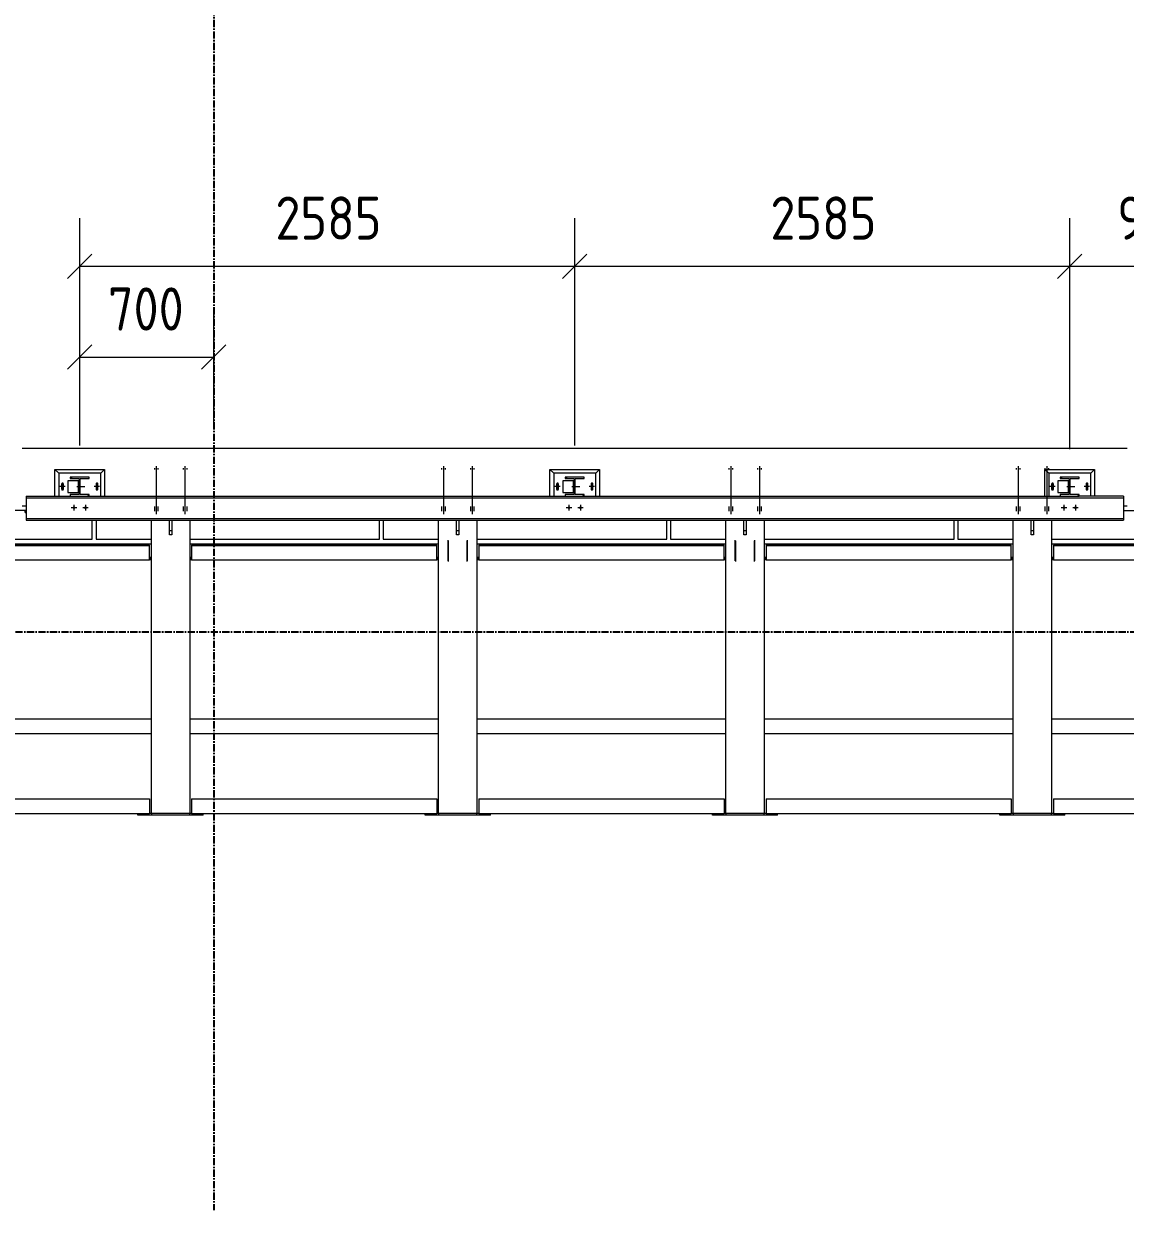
# Model space of a CAD drawing. Header units: millimetres. Extents: x -153298 to 620751, y -313239 to 250031.
# Drawn here: x 18172 to 23924, y -89020 to -82828 of the extents above; entities that cross this region are included whole.
import ezdxf

# ---------------------------------------------------------------- set-up
doc = ezdxf.new("R2010")
doc.units = ezdxf.units.MM
for name, pattern in [('CENTER', [2, 1.25, -0.25, 0.25, -0.25]), ('XKITLINE00', [0]), ('XKITLINE02', [4, 2, -2])]:
    doc.linetypes.add(name, pattern=pattern)
for name, color, linetype in [('000 - EXISTING_CONCRETE_MAIN_COLOR_1', 7, 'Continuous'), ('000 - EXISTING_PRECAST_MAIN_COLOR_1', 7, 'Continuous'), ('000 - EXISTING_STEEL-STRUCTURE_MAIN_COLOR_1', 7, 'Continuous'), ('000 - EXISTING_STEEL-STRUCTURE_MAIN_COLOR_2', 7, 'Continuous'), ('000 - EXISTING_STEEL-STRUCTURE_MAIN_COLOR_251', 7, 'Continuous')]:
    doc.layers.add(name, color=color, linetype=linetype)
for name, color, linetype, lineweight in [('Bolt', 7, 'Continuous', 0), ('Part', 7, 'Continuous', 0), ('Z-DIMENSIONS', 7, 'Continuous', 0)]:
    doc.layers.add(name, color=color, linetype=linetype, lineweight=lineweight)
doc.styles.add('ISOCPEUR', font='isocpeur.ttf')

# ---------------------------------------------------------------- blocks, each defined once
blk = doc.blocks.new('*A112111')
at = {"layer": '000 - EXISTING_STEEL-STRUCTURE_MAIN_COLOR_1', "color": 7, "linetype": 'XKITLINE00', "lineweight": 0}
for p, q in [((162.343981, 138.520027), (162.279981, 138.584027)), ((162.279981, 138.584027), (162.279981, 138.584027)), ((162.703981, 138.160027), (162.655981, 138.208027)), ((163.079981, 137.784027), (163.015981, 137.848027))]:
    blk.add_line(p, q, dxfattribs=at)
blk = doc.blocks.new('*A113112')
at = {"layer": '000 - EXISTING_STEEL-STRUCTURE_MAIN_COLOR_1', "color": 7, "linetype": 'XKITLINE00', "lineweight": 0}
for p, q in [((183.019981, 138.520027), (182.955981, 138.584027)), ((182.955981, 138.584027), (182.955981, 138.584027)), ((183.379981, 138.160027), (183.331981, 138.208027)), ((183.755981, 137.784027), (183.691981, 137.848027))]:
    blk.add_line(p, q, dxfattribs=at)
blk = doc.blocks.new('*A115114')
at = {"layer": '000 - EXISTING_STEEL-STRUCTURE_MAIN_COLOR_1', "color": 7, "linetype": 'XKITLINE00', "lineweight": 0}
for p, q in [((203.695981, 138.520027), (203.631981, 138.584027)), ((203.631981, 138.584027), (203.631981, 138.584027)), ((204.055981, 138.160027), (204.007981, 138.208027)), ((204.431981, 137.784027), (204.367981, 137.848027))]:
    blk.add_line(p, q, dxfattribs=at)
blk = doc.blocks.new('*A302296')
at = {"layer": '000 - EXISTING_STEEL-STRUCTURE_MAIN_COLOR_251', "color": 7, "linetype": 'XKITLINE00', "lineweight": 0}
for p, q in [((157.552005, 125.14304), (157.552005, 124.54304)), ((157.552005, 125.14304), (165.592005, 125.14304)), ((165.592005, 125.14304), (165.592005, 124.54304)), ((157.552005, 124.54304), (165.592005, 124.54304))]:
    blk.add_line(p, q, dxfattribs=at)
blk = doc.blocks.new('*A304298')
at = {"layer": '000 - EXISTING_STEEL-STRUCTURE_MAIN_COLOR_251', "color": 7, "linetype": 'XKITLINE00', "lineweight": 0}
for p, q in [((157.472005, 128.48232), (165.672005, 128.48232)), ((157.472005, 127.88232), (165.672005, 127.88232))]:
    blk.add_line(p, q, dxfattribs=at)
blk = doc.blocks.new('*A305299')
at = {"layer": '000 - EXISTING_STEEL-STRUCTURE_MAIN_COLOR_251', "color": 7, "linetype": 'XKITLINE00', "lineweight": 0}
for p, q in [((157.472005, 135.794399), (165.672005, 135.794399)), ((157.472005, 135.790212), (165.672005, 135.790212)), ((165.592005, 135.735782), (157.552005, 135.735782)), ((157.552005, 135.735782), (157.552005, 135.731595)), ((157.552005, 135.731595), (165.592005, 135.731595)), ((157.552005, 135.731595), (157.552005, 135.132418)), ((165.592005, 135.731595), (165.592005, 135.735782)), ((165.592005, 135.132418), (165.592005, 135.731595)), ((157.472005, 135.242963), (157.552005, 135.242963)), ((165.592005, 135.242963), (165.672005, 135.242963)), ((157.472005, 135.194814), (157.552005, 135.194814)), ((157.472005, 135.142885), (157.552005, 135.142885)), ((157.552005, 135.132418), (165.592005, 135.132418)), ((165.592005, 135.194814), (165.672005, 135.194814)), ((165.592005, 135.142885), (165.672005, 135.142885))]:
    blk.add_line(p, q, dxfattribs=at)
blk = doc.blocks.new('*A311305')
at = {"layer": '000 - EXISTING_PRECAST_MAIN_COLOR_1', "color": 7, "linetype": 'XKITLINE00', "lineweight": 0}
for p, q in [((153.680005, 137.186511), (153.680005, 135.986511)), ((153.680005, 137.186511), (155.591973, 137.186511)), ((157.480005, 136.226511), (157.480005, 137.151988)), ((160.439981, 137.186511), (157.751973, 137.186511)), ((160.400005, 137.106511), (160.400005, 137.186511)), ((160.400005, 137.106511), (160.439981, 137.108509)), ((160.439981, 137.106511), (160.400005, 137.106511)), ((163.200005, 135.986511), (163.200005, 136.784027)), ((157.472005, 136.226511), (157.480005, 136.226511)), ((153.680005, 135.986511), (155.872005, 135.986511)), ((157.472005, 135.986511), (163.200005, 135.986511))]:
    blk.add_line(p, q, dxfattribs=at)
blk = doc.blocks.new('*A408397')
at = {"layer": '000 - EXISTING_CONCRETE_MAIN_COLOR_1', "color": 7, "linetype": 'XKITLINE00', "lineweight": 0}
for p, q in [((160.279981, 139.784027), (206.431981, 139.784027)), ((208.831981, 139.784027), (225.199981, 139.784027)), ((160.279981, 137.384027), (160.439981, 137.384027)), ((206.271981, 137.384027), (206.431981, 137.384027)), ((208.831981, 137.384027), (208.991981, 137.384027)), ((225.039981, 137.384027), (225.199981, 137.384027))]:
    blk.add_line(p, q, dxfattribs=at)
blk = doc.blocks.new('*A442431')
at = {"layer": '000 - EXISTING_STEEL-STRUCTURE_MAIN_COLOR_251', "color": 7, "linetype": 'XKITLINE00', "lineweight": 0}
for p, q in [((191.352005, 125.14304), (191.352005, 124.54304)), ((191.352005, 125.14304), (201.592005, 125.14304)), ((201.592005, 125.14304), (201.592005, 124.54304)), ((191.352005, 124.54304), (201.592005, 124.54304))]:
    blk.add_line(p, q, dxfattribs=at)
blk = doc.blocks.new('*A443432')
at = {"layer": '000 - EXISTING_STEEL-STRUCTURE_MAIN_COLOR_2', "color": 7, "linetype": 'XKITLINE00', "lineweight": 0}
for p, q in [((160.439981, 137.784027), (160.439981, 136.784027)), ((160.439981, 137.784027), (162.279981, 137.784027)), ((160.439981, 137.720027), (206.271981, 137.720027)), ((163.079981, 137.784027), (182.955981, 137.784027)), ((183.755981, 137.784027), (203.631981, 137.784027)), ((206.271981, 137.784027), (204.431981, 137.784027)), ((206.271981, 137.784027), (206.271981, 136.784027)), ((160.439981, 136.848027), (206.271981, 136.848027)), ((160.439981, 136.784027), (206.271981, 136.784027))]:
    blk.add_line(p, q, dxfattribs=at)
blk = doc.blocks.new('*A444433')
at = {"layer": '000 - EXISTING_STEEL-STRUCTURE_MAIN_COLOR_1', "color": 7, "linetype": 'XKITLINE00', "lineweight": 0}
for p, q in [((204.431981, 138.584027), (203.631981, 138.584027)), ((203.631981, 138.584027), (203.631981, 138.520027)), ((203.631981, 138.520027), (204.007981, 138.520027)), ((204.007981, 138.520027), (204.007981, 137.848027)), ((204.055981, 138.520027), (204.431981, 138.520027)), ((204.055981, 137.848027), (204.055981, 138.520027)), ((204.431981, 138.520027), (204.431981, 138.584027)), ((204.007981, 137.848027), (203.631981, 137.848027)), ((203.631981, 137.848027), (203.631981, 137.784027)), ((203.631981, 137.784027), (204.431981, 137.784027)), ((204.431981, 137.848027), (204.055981, 137.848027)), ((204.431981, 137.784027), (204.431981, 137.848027))]:
    blk.add_line(p, q, dxfattribs=at)
blk = doc.blocks.new('*A446435')
at = {"layer": '000 - EXISTING_STEEL-STRUCTURE_MAIN_COLOR_251', "color": 7, "linetype": 'XKITLINE00', "lineweight": 0}
for p, q in [((191.272005, 135.794399), (201.672005, 135.794399)), ((191.272005, 135.790212), (201.672005, 135.790212)), ((201.592005, 135.735782), (191.352005, 135.735782)), ((191.352005, 135.735782), (191.352005, 135.731595)), ((191.352005, 135.731595), (201.592005, 135.731595)), ((191.352005, 135.731595), (191.352005, 135.132418)), ((201.592005, 135.731595), (201.592005, 135.735782)), ((201.592005, 135.132418), (201.592005, 135.731595)), ((191.272005, 135.242963), (191.352005, 135.242963)), ((201.592005, 135.242963), (201.672005, 135.242963)), ((191.272005, 135.194814), (191.352005, 135.194814)), ((191.272005, 135.142885), (191.352005, 135.142885)), ((191.352005, 135.132418), (201.592005, 135.132418)), ((201.592005, 135.194814), (201.672005, 135.194814)), ((201.592005, 135.142885), (201.672005, 135.142885))]:
    blk.add_line(p, q, dxfattribs=at)
blk = doc.blocks.new('*A447436')
at = {"layer": '000 - EXISTING_STEEL-STRUCTURE_MAIN_COLOR_251', "color": 7, "linetype": 'XKITLINE00', "lineweight": 0}
for p, q in [((191.272005, 128.48232), (201.672005, 128.48232)), ((191.272005, 127.88232), (201.672005, 127.88232))]:
    blk.add_line(p, q, dxfattribs=at)
blk = doc.blocks.new('*A448437')
at = {"layer": '000 - EXISTING_STEEL-STRUCTURE_MAIN_COLOR_251', "color": 7, "linetype": 'XKITLINE00', "lineweight": 0}
for p, q in [((203.272005, 128.48232), (213.672005, 128.48232)), ((203.272005, 127.88232), (213.672005, 127.88232))]:
    blk.add_line(p, q, dxfattribs=at)
blk = doc.blocks.new('*A449438')
at = {"layer": '000 - EXISTING_STEEL-STRUCTURE_MAIN_COLOR_251', "color": 7, "linetype": 'XKITLINE00', "lineweight": 0}
for p, q in [((203.272005, 135.794399), (213.672005, 135.794399)), ((203.272005, 135.790212), (213.672005, 135.790212)), ((213.592005, 135.735782), (203.352005, 135.735782)), ((203.352005, 135.735782), (203.352005, 135.731595)), ((203.352005, 135.731595), (213.592005, 135.731595)), ((203.352005, 135.731595), (203.352005, 135.132418)), ((213.592005, 135.731595), (213.592005, 135.735782)), ((213.592005, 135.132418), (213.592005, 135.731595)), ((203.272005, 135.242963), (203.352005, 135.242963)), ((213.592005, 135.242963), (213.672005, 135.242963)), ((203.272005, 135.194814), (203.352005, 135.194814)), ((203.272005, 135.142885), (203.352005, 135.142885)), ((203.352005, 135.132418), (213.592005, 135.132418)), ((213.592005, 135.194814), (213.672005, 135.194814)), ((213.592005, 135.142885), (213.672005, 135.142885))]:
    blk.add_line(p, q, dxfattribs=at)
blk = doc.blocks.new('*A456445')
at = {"layer": '000 - EXISTING_PRECAST_MAIN_COLOR_1', "color": 7, "linetype": 'XKITLINE00', "lineweight": 0}
for p, q in [((199.360005, 136.784027), (199.360005, 135.986511)), ((206.271981, 137.186511), (208.000005, 137.186511)), ((208.000005, 137.186511), (208.991981, 137.186511)), ((208.000005, 137.106511), (208.000005, 137.186511)), ((208.991981, 137.15611), (208.000005, 137.106511)), ((208.000005, 137.106511), (208.991981, 137.106511)), ((211.200005, 135.986511), (211.200005, 136.784027)), ((199.360005, 135.986511), (201.672005, 135.986511)), ((203.272005, 135.986511), (211.200005, 135.986511))]:
    blk.add_line(p, q, dxfattribs=at)
blk = doc.blocks.new('*A457446')
at = {"layer": '000 - EXISTING_PRECAST_MAIN_COLOR_1', "color": 7, "linetype": 'XKITLINE00', "lineweight": 0}
for p, q in [((187.360005, 136.784027), (187.360005, 135.986511)), ((199.200005, 135.986511), (199.200005, 136.784027)), ((187.360005, 135.986511), (189.672005, 135.986511)), ((191.272005, 135.986511), (199.200005, 135.986511))]:
    blk.add_line(p, q, dxfattribs=at)
blk = doc.blocks.new('*A460449')
at = {"layer": '000 - EXISTING_STEEL-STRUCTURE_MAIN_COLOR_1', "color": 7, "linetype": 'XKITLINE00', "lineweight": 0}
for p, q in [((201.672005, 124.54304), (201.672005, 136.784027)), ((203.272005, 136.784027), (203.272005, 124.54304)), ((203.272005, 124.54304), (201.672005, 124.54304))]:
    blk.add_line(p, q, dxfattribs=at)
blk = doc.blocks.new('*A461450')
at = {"layer": '000 - EXISTING_STEEL-STRUCTURE_MAIN_COLOR_1', "color": 7, "linetype": 'XKITLINE00', "lineweight": 0}
for p, q in [((189.672005, 124.54304), (189.672005, 136.784027)), ((191.272005, 136.784027), (191.272005, 124.54304)), ((191.272005, 124.54304), (189.672005, 124.54304))]:
    blk.add_line(p, q, dxfattribs=at)
blk = doc.blocks.new('*A462451')
at = {"layer": 'Part', "color": 7, "linetype": 'XKITLINE00', "lineweight": 0}
for p, q in [((190.424005, 136.171017), (190.424005, 136.784027)), ((190.520005, 136.784027), (190.520005, 136.171017)), ((190.424005, 136.351988), (190.520005, 136.351988)), ((190.520005, 136.171017), (190.424005, 136.171017))]:
    blk.add_line(p, q, dxfattribs=at)
blk = doc.blocks.new('*A463452')
at = {"layer": 'Part', "color": 7, "linetype": 'XKITLINE00', "lineweight": 0}
for p, q in [((202.424005, 136.171017), (202.424005, 136.784027)), ((202.520005, 136.784027), (202.520005, 136.171017)), ((202.424005, 136.351988), (202.520005, 136.351988)), ((202.520005, 136.171017), (202.424005, 136.171017))]:
    blk.add_line(p, q, dxfattribs=at)
blk = doc.blocks.new('*A465454')
at = {"layer": '000 - EXISTING_STEEL-STRUCTURE_MAIN_COLOR_1', "color": 7, "linetype": 'XKITLINE00', "lineweight": 0}
for p, q in [((204.911981, 138.744027), (203.151981, 138.744027)), ((203.151981, 138.744027), (203.151981, 137.784027)), ((204.911981, 137.784027), (204.911981, 138.744027))]:
    blk.add_line(p, q, dxfattribs=at)
blk = doc.blocks.new('*A466455')
at = {"layer": '000 - EXISTING_STEEL-STRUCTURE_MAIN_COLOR_1', "color": 7, "linetype": 'XKITLINE00', "lineweight": 0}
for p, q in [((202.991981, 137.784027), (202.991981, 138.904027)), ((202.991981, 138.904027), (205.071981, 138.904027)), ((203.151981, 138.744027), (202.991981, 138.904027)), ((204.911981, 138.744027), (205.071981, 138.904027)), ((205.071981, 138.904027), (205.071981, 137.784027))]:
    blk.add_line(p, q, dxfattribs=at)
blk = doc.blocks.new('*A467456')
at = {"layer": '000 - EXISTING_STEEL-STRUCTURE_MAIN_COLOR_1', "color": 7, "linetype": 'XKITLINE00', "lineweight": 0}
for p, q in [((204.007981, 138.424053), (203.527981, 138.424053)), ((203.527981, 138.424053), (203.527981, 137.944053)), ((203.967981, 138.424053), (203.967981, 137.944053)), ((203.527981, 137.944053), (204.007981, 137.944053))]:
    blk.add_line(p, q, dxfattribs=at)
blk = doc.blocks.new('*A480469')
at = {"layer": '000 - EXISTING_STEEL-STRUCTURE_MAIN_COLOR_1'}
for points in [[(203.847, 137.293), (203.844, 137.283), (203.839, 137.273), (203.832, 137.264), (203.823, 137.257), (203.813, 137.252), (203.803, 137.249), (203.792, 137.248), (203.781, 137.249), (203.771, 137.252), (203.761, 137.257), (203.752, 137.264), (203.745, 137.273), (203.74, 137.283), (203.737, 137.293), (203.736, 137.304), (203.737, 137.315), (203.74, 137.325), (203.745, 137.335), (203.752, 137.344), (203.761, 137.351), (203.771, 137.356), (203.781, 137.359), (203.792, 137.36), (203.803, 137.359), (203.813, 137.356), (203.823, 137.351), (203.832, 137.344), (203.839, 137.335), (203.844, 137.325), (203.847, 137.315), (203.848, 137.304)], [(204.327, 137.293), (204.324, 137.283), (204.319, 137.273), (204.312, 137.264), (204.303, 137.257), (204.293, 137.252), (204.283, 137.249), (204.272, 137.248), (204.261, 137.249), (204.251, 137.252), (204.241, 137.257), (204.232, 137.264), (204.225, 137.273), (204.22, 137.283), (204.217, 137.293), (204.216, 137.304), (204.217, 137.315), (204.22, 137.325), (204.225, 137.335), (204.232, 137.344), (204.241, 137.351), (204.251, 137.356), (204.261, 137.359), (204.272, 137.36), (204.283, 137.359), (204.293, 137.356), (204.303, 137.351), (204.312, 137.344), (204.319, 137.335), (204.324, 137.325), (204.327, 137.315), (204.328, 137.304)]]:
    blk.add_hatch(color=7, dxfattribs=at).paths.add_polyline_path(points, flags=17)
at = {"layer": '000 - EXISTING_STEEL-STRUCTURE_MAIN_COLOR_1', "color": 7, "linetype": 'XKITLINE00', "lineweight": 0}
for p, q in [((203.904, 137.304), (203.68, 137.304)), ((203.792, 137.416), (203.792, 137.192)), ((204.384, 137.304), (204.16, 137.304)), ((204.272, 137.416), (204.272, 137.192))]:
    blk.add_line(p, q, dxfattribs=at)
blk = doc.blocks.new('*A492481')
at = {"layer": '000 - EXISTING_STEEL-STRUCTURE_MAIN_COLOR_251', "color": 7, "linetype": 'XKITLINE00', "lineweight": 0}
for p, q in [((179.352005, 125.14304), (179.352005, 124.54304)), ((179.352005, 125.14304), (189.592005, 125.14304)), ((189.592005, 125.14304), (189.592005, 124.54304)), ((179.352005, 124.54304), (189.592005, 124.54304))]:
    blk.add_line(p, q, dxfattribs=at)
blk = doc.blocks.new('*A493482')
at = {"layer": '000 - EXISTING_STEEL-STRUCTURE_MAIN_COLOR_251', "color": 7, "linetype": 'XKITLINE00', "lineweight": 0}
for p, q in [((167.352005, 125.14304), (167.352005, 124.54304)), ((167.352005, 125.14304), (177.592005, 125.14304)), ((177.592005, 125.14304), (177.592005, 124.54304)), ((167.352005, 124.54304), (177.592005, 124.54304))]:
    blk.add_line(p, q, dxfattribs=at)
blk = doc.blocks.new('*A494483')
at = {"layer": '000 - EXISTING_STEEL-STRUCTURE_MAIN_COLOR_1', "color": 7, "linetype": 'XKITLINE00', "lineweight": 0}
for p, q in [((163.079981, 138.584027), (162.279981, 138.584027)), ((162.279981, 138.584027), (162.279981, 138.520027)), ((162.279981, 138.520027), (162.655981, 138.520027)), ((162.655981, 138.520027), (162.655981, 137.848027)), ((162.703981, 138.520027), (163.079981, 138.520027)), ((162.703981, 137.848027), (162.703981, 138.520027)), ((163.079981, 138.520027), (163.079981, 138.584027)), ((162.655981, 137.848027), (162.279981, 137.848027)), ((162.279981, 137.848027), (162.279981, 137.784027)), ((162.279981, 137.784027), (163.079981, 137.784027)), ((163.079981, 137.848027), (162.703981, 137.848027)), ((163.079981, 137.784027), (163.079981, 137.848027))]:
    blk.add_line(p, q, dxfattribs=at)
blk = doc.blocks.new('*A495484')
at = {"layer": '000 - EXISTING_STEEL-STRUCTURE_MAIN_COLOR_1', "color": 7, "linetype": 'XKITLINE00', "lineweight": 0}
for p, q in [((183.755981, 138.584027), (182.955981, 138.584027)), ((182.955981, 138.584027), (182.955981, 138.520027)), ((182.955981, 138.520027), (183.331981, 138.520027)), ((183.331981, 138.520027), (183.331981, 137.848027)), ((183.379981, 138.520027), (183.755981, 138.520027)), ((183.379981, 137.848027), (183.379981, 138.520027)), ((183.755981, 138.520027), (183.755981, 138.584027)), ((183.331981, 137.848027), (182.955981, 137.848027)), ((182.955981, 137.848027), (182.955981, 137.784027)), ((182.955981, 137.784027), (183.755981, 137.784027)), ((183.755981, 137.848027), (183.379981, 137.848027)), ((183.755981, 137.784027), (183.755981, 137.848027))]:
    blk.add_line(p, q, dxfattribs=at)
blk = doc.blocks.new('*A496485')
at = {"layer": '000 - EXISTING_STEEL-STRUCTURE_MAIN_COLOR_251', "color": 7, "linetype": 'XKITLINE00', "lineweight": 0}
for p, q in [((179.272005, 128.48232), (189.672005, 128.48232)), ((179.272005, 127.88232), (189.672005, 127.88232))]:
    blk.add_line(p, q, dxfattribs=at)
blk = doc.blocks.new('*A497486')
at = {"layer": '000 - EXISTING_STEEL-STRUCTURE_MAIN_COLOR_251', "color": 7, "linetype": 'XKITLINE00', "lineweight": 0}
for p, q in [((167.272005, 128.48232), (177.672005, 128.48232)), ((167.272005, 127.88232), (177.672005, 127.88232))]:
    blk.add_line(p, q, dxfattribs=at)
blk = doc.blocks.new('*A498487')
at = {"layer": '000 - EXISTING_STEEL-STRUCTURE_MAIN_COLOR_251', "color": 7, "linetype": 'XKITLINE00', "lineweight": 0}
for p, q in [((179.272005, 135.794399), (189.672005, 135.794399)), ((179.272005, 135.790212), (189.672005, 135.790212)), ((189.592005, 135.735782), (179.352005, 135.735782)), ((179.352005, 135.735782), (179.352005, 135.731595)), ((179.352005, 135.731595), (189.592005, 135.731595)), ((179.352005, 135.731595), (179.352005, 135.132418)), ((189.592005, 135.731595), (189.592005, 135.735782)), ((189.592005, 135.132418), (189.592005, 135.731595)), ((179.272005, 135.242963), (179.352005, 135.242963)), ((189.592005, 135.242963), (189.672005, 135.242963)), ((179.272005, 135.194814), (179.352005, 135.194814)), ((179.272005, 135.142885), (179.352005, 135.142885)), ((179.352005, 135.132418), (189.592005, 135.132418)), ((189.592005, 135.194814), (189.672005, 135.194814)), ((189.592005, 135.142885), (189.672005, 135.142885))]:
    blk.add_line(p, q, dxfattribs=at)
blk = doc.blocks.new('*A499488')
at = {"layer": '000 - EXISTING_STEEL-STRUCTURE_MAIN_COLOR_251', "color": 7, "linetype": 'XKITLINE00', "lineweight": 0}
for p, q in [((167.272005, 135.794399), (177.672005, 135.794399)), ((167.272005, 135.790212), (177.672005, 135.790212)), ((177.592005, 135.735782), (167.352005, 135.735782)), ((167.352005, 135.735782), (167.352005, 135.731595)), ((167.352005, 135.731595), (177.592005, 135.731595)), ((167.352005, 135.731595), (167.352005, 135.132418)), ((177.592005, 135.731595), (177.592005, 135.735782)), ((177.592005, 135.132418), (177.592005, 135.731595)), ((167.272005, 135.242963), (167.352005, 135.242963)), ((177.592005, 135.242963), (177.672005, 135.242963)), ((167.272005, 135.194814), (167.352005, 135.194814)), ((167.272005, 135.142885), (167.352005, 135.142885)), ((167.352005, 135.132418), (177.592005, 135.132418)), ((177.592005, 135.194814), (177.672005, 135.194814)), ((177.592005, 135.142885), (177.672005, 135.142885))]:
    blk.add_line(p, q, dxfattribs=at)
blk = doc.blocks.new('*A500489')
at = {"layer": '000 - EXISTING_STEEL-STRUCTURE_MAIN_COLOR_1', "color": 7, "linetype": 'XKITLINE00', "lineweight": 0}
for p, q in [((177.112005, 124.46304), (177.112005, 124.54304)), ((179.832005, 124.46304), (177.112005, 124.46304)), ((179.352005, 124.54304), (177.592005, 124.54304)), ((177.672005, 124.54304), (177.672005, 124.46304)), ((179.272005, 124.46304), (179.272005, 124.54304)), ((179.832005, 124.46304), (179.832005, 124.54304))]:
    blk.add_line(p, q, dxfattribs=at)
blk = doc.blocks.new('*A501490')
at = {"layer": '000 - EXISTING_STEEL-STRUCTURE_MAIN_COLOR_1', "color": 7, "linetype": 'XKITLINE00', "lineweight": 0}
for p, q in [((165.112005, 124.46304), (165.112005, 124.54304)), ((167.832005, 124.46304), (165.112005, 124.46304)), ((167.352005, 124.54304), (165.592005, 124.54304)), ((165.672005, 124.54304), (165.672005, 124.46304)), ((167.272005, 124.46304), (167.272005, 124.54304)), ((167.832005, 124.46304), (167.832005, 124.54304))]:
    blk.add_line(p, q, dxfattribs=at)
blk = doc.blocks.new('*A502491')
at = {"layer": '000 - EXISTING_STEEL-STRUCTURE_MAIN_COLOR_1', "color": 7, "linetype": 'XKITLINE00', "lineweight": 0}
for p, q in [((189.112005, 124.46304), (189.112005, 124.54304)), ((191.832005, 124.46304), (189.112005, 124.46304)), ((191.352005, 124.54304), (189.592005, 124.54304)), ((189.672005, 124.54304), (189.672005, 124.46304)), ((191.272005, 124.46304), (191.272005, 124.54304)), ((191.832005, 124.46304), (191.832005, 124.54304))]:
    blk.add_line(p, q, dxfattribs=at)
blk = doc.blocks.new('*A503492')
at = {"layer": '000 - EXISTING_PRECAST_MAIN_COLOR_1', "color": 7, "linetype": 'XKITLINE00', "lineweight": 0}
for p, q in [((175.360005, 136.784027), (175.360005, 135.986511)), ((187.200005, 135.986511), (187.200005, 136.784027)), ((175.360005, 135.986511), (177.672005, 135.986511)), ((179.272005, 135.986511), (187.200005, 135.986511))]:
    blk.add_line(p, q, dxfattribs=at)
blk = doc.blocks.new('*A504493')
at = {"layer": '000 - EXISTING_PRECAST_MAIN_COLOR_1', "color": 7, "linetype": 'XKITLINE00', "lineweight": 0}
for p, q in [((163.360005, 136.784027), (163.360005, 135.986511)), ((175.200005, 135.986511), (175.200005, 136.784027)), ((163.360005, 135.986511), (165.672005, 135.986511)), ((167.272005, 135.986511), (175.200005, 135.986511))]:
    blk.add_line(p, q, dxfattribs=at)
blk = doc.blocks.new('*A505494')
at = {"layer": '000 - EXISTING_STEEL-STRUCTURE_MAIN_COLOR_1', "color": 7, "linetype": 'XKITLINE00', "lineweight": 0}
for p, q in [((177.672005, 124.54304), (177.672005, 136.784027)), ((179.272005, 136.784027), (179.272005, 124.54304)), ((179.272005, 124.54304), (177.672005, 124.54304))]:
    blk.add_line(p, q, dxfattribs=at)
blk = doc.blocks.new('*A506495')
at = {"layer": '000 - EXISTING_STEEL-STRUCTURE_MAIN_COLOR_1', "color": 7, "linetype": 'XKITLINE00', "lineweight": 0}
for p, q in [((165.672005, 124.54304), (165.672005, 136.784027)), ((167.272005, 136.784027), (167.272005, 124.54304)), ((167.272005, 124.54304), (165.672005, 124.54304))]:
    blk.add_line(p, q, dxfattribs=at)
blk = doc.blocks.new('*A507496')
at = {"layer": 'Part', "color": 7, "linetype": 'XKITLINE00', "lineweight": 0}
for p, q in [((160.400005, 137.106511), (160.400005, 137.186511)), ((160.400005, 137.186511), (160.439981, 137.186511)), ((160.439981, 137.106511), (160.400005, 137.106511))]:
    blk.add_line(p, q, dxfattribs=at)
blk = doc.blocks.new('*A508497')
at = {"layer": 'Part', "color": 7, "linetype": 'XKITLINE00', "lineweight": 0}
for p, q in [((166.424005, 136.171017), (166.424005, 136.784027)), ((166.520005, 136.784027), (166.520005, 136.171017)), ((166.424005, 136.351988), (166.520005, 136.351988)), ((166.520005, 136.171017), (166.424005, 136.171017))]:
    blk.add_line(p, q, dxfattribs=at)
blk = doc.blocks.new('*A509498')
at = {"layer": '000 - EXISTING_STEEL-STRUCTURE_MAIN_COLOR_1', "color": 7, "linetype": 'XKITLINE00', "lineweight": 0}
for p, q in [((162.655981, 138.424053), (162.175981, 138.424053)), ((162.175981, 138.424053), (162.175981, 137.944053)), ((162.615981, 138.424053), (162.615981, 137.944053)), ((162.175981, 137.944053), (162.655981, 137.944053))]:
    blk.add_line(p, q, dxfattribs=at)
blk = doc.blocks.new('*A510499')
at = {"layer": '000 - EXISTING_STEEL-STRUCTURE_MAIN_COLOR_1', "color": 7, "linetype": 'XKITLINE00', "lineweight": 0}
for p, q in [((161.639981, 137.784027), (161.639981, 138.904027)), ((161.639981, 138.904027), (163.719981, 138.904027)), ((161.799981, 138.744027), (161.639981, 138.904027)), ((163.559981, 138.744027), (163.719981, 138.904027)), ((163.719981, 138.904027), (163.719981, 137.784027))]:
    blk.add_line(p, q, dxfattribs=at)
blk = doc.blocks.new('*A511500')
at = {"layer": '000 - EXISTING_STEEL-STRUCTURE_MAIN_COLOR_1', "color": 7, "linetype": 'XKITLINE00', "lineweight": 0}
for p, q in [((163.559981, 138.744027), (161.799981, 138.744027)), ((161.799981, 138.744027), (161.799981, 137.784027)), ((163.559981, 137.784027), (163.559981, 138.744027))]:
    blk.add_line(p, q, dxfattribs=at)
blk = doc.blocks.new('*A512501')
at = {"layer": 'Part', "color": 7, "linetype": 'XKITLINE00', "lineweight": 0}
for p, q in [((178.424005, 136.171017), (178.424005, 136.784027)), ((178.520005, 136.784027), (178.520005, 136.171017)), ((178.424005, 136.351988), (178.520005, 136.351988)), ((178.520005, 136.171017), (178.424005, 136.171017))]:
    blk.add_line(p, q, dxfattribs=at)
blk = doc.blocks.new('*A513502')
at = {"layer": '000 - EXISTING_STEEL-STRUCTURE_MAIN_COLOR_1', "color": 7, "linetype": 'XKITLINE00', "lineweight": 0}
for p, q in [((184.235981, 138.744027), (182.475981, 138.744027)), ((182.475981, 138.744027), (182.475981, 137.784027)), ((184.235981, 137.784027), (184.235981, 138.744027))]:
    blk.add_line(p, q, dxfattribs=at)
blk = doc.blocks.new('*A514503')
at = {"layer": '000 - EXISTING_STEEL-STRUCTURE_MAIN_COLOR_1', "color": 7, "linetype": 'XKITLINE00', "lineweight": 0}
for p, q in [((182.315981, 137.784027), (182.315981, 138.904027)), ((182.315981, 138.904027), (184.395981, 138.904027)), ((182.475981, 138.744027), (182.315981, 138.904027)), ((184.235981, 138.744027), (184.395981, 138.904027)), ((184.395981, 138.904027), (184.395981, 137.784027))]:
    blk.add_line(p, q, dxfattribs=at)
blk = doc.blocks.new('*A515504')
at = {"layer": '000 - EXISTING_STEEL-STRUCTURE_MAIN_COLOR_1', "color": 7, "linetype": 'XKITLINE00', "lineweight": 0}
for p, q in [((183.331981, 138.424053), (182.851981, 138.424053)), ((182.851981, 138.424053), (182.851981, 137.944053)), ((183.291981, 138.424053), (183.291981, 137.944053)), ((182.851981, 137.944053), (183.331981, 137.944053))]:
    blk.add_line(p, q, dxfattribs=at)
blk = doc.blocks.new('*A518507')
at = {"layer": 'Bolt', "color": 7, "linetype": 'XKITLINE02', "lineweight": 0}
for p, q in [((178.863929, 135.058932), (178.863929, 135.921127)), ((178.880493, 135.079688), (178.880493, 135.941883))]:
    blk.add_line(p, q, dxfattribs=at)
blk = doc.blocks.new('*A519508')
at = {"layer": 'Bolt', "color": 7, "linetype": 'XKITLINE02', "lineweight": 0}
for p, q in [((178.063507, 135.079688), (178.063507, 135.941883)), ((178.080071, 135.058932), (178.080071, 135.921127))]:
    blk.add_line(p, q, dxfattribs=at)
blk = doc.blocks.new('*A520509')
at = {"layer": 'Bolt', "color": 7, "linetype": 'XKITLINE02', "lineweight": 0}
for p, q in [((177.795973, 138.951988), (177.795973, 138.903988)), ((177.795973, 138.951988), (177.795973, 138.903988)), ((177.871973, 139.036468), (177.871973, 136.871988)), ((177.871973, 139.036468), (177.871973, 136.871988)), ((177.947973, 138.951988), (177.947973, 138.903988)), ((177.947973, 138.951988), (177.947973, 138.903988)), ((178.995973, 138.951988), (178.995973, 138.903988)), ((178.995973, 138.951988), (178.995973, 138.903988)), ((179.071973, 139.036468), (179.071973, 136.871988)), ((179.071973, 139.036468), (179.071973, 136.871988)), ((179.147973, 138.951988), (179.147973, 138.903988)), ((179.147973, 138.951988), (179.147973, 138.903988)), ((177.795973, 137.351988), (177.795973, 137.151988)), ((177.795973, 137.351988), (177.795973, 137.151988)), ((177.947973, 137.351988), (177.947973, 137.151988)), ((177.947973, 137.351988), (177.947973, 137.151988)), ((178.995973, 137.351988), (178.995973, 137.151988)), ((178.995973, 137.351988), (178.995973, 137.151988)), ((179.147973, 137.351988), (179.147973, 137.151988)), ((179.147973, 137.351988), (179.147973, 137.151988))]:
    blk.add_line(p, q, dxfattribs=at)
blk = doc.blocks.new('*A521510')
at = {"layer": '000 - EXISTING_STEEL-STRUCTURE_MAIN_COLOR_1'}
for points in [[(182.676, 138.344), (182.688, 138.325), (182.692, 138.304), (182.692, 138.064), (182.688, 138.043), (182.676, 138.024), (182.657, 138.012), (182.636, 138.008), (182.615, 138.012), (182.596, 138.024), (182.584, 138.043), (182.58, 138.064), (182.58, 138.304), (182.584, 138.325), (182.596, 138.344), (182.615, 138.356), (182.636, 138.36), (182.657, 138.356)], [(184.116, 138.344), (184.128, 138.325), (184.132, 138.304), (184.132, 138.064), (184.128, 138.043), (184.116, 138.024), (184.097, 138.012), (184.076, 138.008), (184.055, 138.012), (184.036, 138.024), (184.024, 138.043), (184.02, 138.064), (184.02, 138.304), (184.024, 138.325), (184.036, 138.344), (184.055, 138.356), (184.076, 138.36), (184.097, 138.356)]]:
    blk.add_hatch(color=7, dxfattribs=at).paths.add_polyline_path(points, flags=17)
at = {"layer": '000 - EXISTING_STEEL-STRUCTURE_MAIN_COLOR_1', "color": 7, "linetype": 'XKITLINE00', "lineweight": 0}
for p, q in [((182.636, 138.072), (182.636, 138.296)), ((184.076, 138.072), (184.076, 138.296)), ((182.748, 138.184), (182.524, 138.184)), ((184.188, 138.184), (183.964, 138.184))]:
    blk.add_line(p, q, dxfattribs=at)
blk = doc.blocks.new('*A522511')
at = {"layer": '000 - EXISTING_STEEL-STRUCTURE_MAIN_COLOR_1'}
for points in [[(183.292, 138.24), (183.332, 138.24), (183.332, 138.128), (183.292, 138.128)], [(183.332, 138.24), (183.38, 138.24), (183.38, 138.128), (183.332, 138.128)]]:
    blk.add_hatch(color=7, dxfattribs=at).paths.add_polyline_path(points, flags=17)
at = {"layer": '000 - EXISTING_STEEL-STRUCTURE_MAIN_COLOR_1', "color": 7, "linetype": 'XKITLINE00', "lineweight": 0}
for p, q in [((183.292, 138.24), (183.332, 138.24)), ((183.332, 138.24), (183.38, 138.24)), ((183.229, 138.184), (183.572, 138.184)), ((183.292, 138.128), (183.332, 138.128)), ((183.332, 138.128), (183.38, 138.128))]:
    blk.add_line(p, q, dxfattribs=at)
blk = doc.blocks.new('*A523512')
at = {"layer": '000 - EXISTING_STEEL-STRUCTURE_MAIN_COLOR_1'}
for points in [[(162.495, 137.293), (162.492, 137.283), (162.487, 137.273), (162.48, 137.264), (162.471, 137.257), (162.461, 137.252), (162.451, 137.249), (162.44, 137.248), (162.429, 137.249), (162.419, 137.252), (162.409, 137.257), (162.4, 137.264), (162.393, 137.273), (162.388, 137.283), (162.385, 137.293), (162.384, 137.304), (162.385, 137.315), (162.388, 137.325), (162.393, 137.335), (162.4, 137.344), (162.409, 137.351), (162.419, 137.356), (162.429, 137.359), (162.44, 137.36), (162.451, 137.359), (162.461, 137.356), (162.471, 137.351), (162.48, 137.344), (162.487, 137.335), (162.492, 137.325), (162.495, 137.315), (162.496, 137.304)], [(162.975, 137.293), (162.972, 137.283), (162.967, 137.273), (162.96, 137.264), (162.951, 137.257), (162.941, 137.252), (162.931, 137.249), (162.92, 137.248), (162.909, 137.249), (162.899, 137.252), (162.889, 137.257), (162.88, 137.264), (162.873, 137.273), (162.868, 137.283), (162.865, 137.293), (162.864, 137.304), (162.865, 137.315), (162.868, 137.325), (162.873, 137.335), (162.88, 137.344), (162.889, 137.351), (162.899, 137.356), (162.909, 137.359), (162.92, 137.36), (162.931, 137.359), (162.941, 137.356), (162.951, 137.351), (162.96, 137.344), (162.967, 137.335), (162.972, 137.325), (162.975, 137.315), (162.976, 137.304)]]:
    blk.add_hatch(color=7, dxfattribs=at).paths.add_polyline_path(points, flags=17)
at = {"layer": '000 - EXISTING_STEEL-STRUCTURE_MAIN_COLOR_1', "color": 7, "linetype": 'XKITLINE00', "lineweight": 0}
for p, q in [((162.552, 137.304), (162.328, 137.304)), ((162.44, 137.416), (162.44, 137.192)), ((163.032, 137.304), (162.808, 137.304)), ((162.92, 137.416), (162.92, 137.192))]:
    blk.add_line(p, q, dxfattribs=at)
blk = doc.blocks.new('*A524513')
at = {"layer": '000 - EXISTING_STEEL-STRUCTURE_MAIN_COLOR_1'}
for points in [[(183.171, 137.293), (183.168, 137.283), (183.163, 137.273), (183.156, 137.264), (183.147, 137.257), (183.137, 137.252), (183.127, 137.249), (183.116, 137.248), (183.105, 137.249), (183.095, 137.252), (183.085, 137.257), (183.076, 137.264), (183.069, 137.273), (183.064, 137.283), (183.061, 137.293), (183.06, 137.304), (183.061, 137.315), (183.064, 137.325), (183.069, 137.335), (183.076, 137.344), (183.085, 137.351), (183.095, 137.356), (183.105, 137.359), (183.116, 137.36), (183.127, 137.359), (183.137, 137.356), (183.147, 137.351), (183.156, 137.344), (183.163, 137.335), (183.168, 137.325), (183.171, 137.315), (183.172, 137.304)], [(183.651, 137.293), (183.648, 137.283), (183.643, 137.273), (183.636, 137.264), (183.627, 137.257), (183.617, 137.252), (183.607, 137.249), (183.596, 137.248), (183.585, 137.249), (183.575, 137.252), (183.565, 137.257), (183.556, 137.264), (183.549, 137.273), (183.544, 137.283), (183.541, 137.293), (183.54, 137.304), (183.541, 137.315), (183.544, 137.325), (183.549, 137.335), (183.556, 137.344), (183.565, 137.351), (183.575, 137.356), (183.585, 137.359), (183.596, 137.36), (183.607, 137.359), (183.617, 137.356), (183.627, 137.351), (183.636, 137.344), (183.643, 137.335), (183.648, 137.325), (183.651, 137.315), (183.652, 137.304)]]:
    blk.add_hatch(color=7, dxfattribs=at).paths.add_polyline_path(points, flags=17)
at = {"layer": '000 - EXISTING_STEEL-STRUCTURE_MAIN_COLOR_1', "color": 7, "linetype": 'XKITLINE00', "lineweight": 0}
for p, q in [((183.228, 137.304), (183.004, 137.304)), ((183.116, 137.416), (183.116, 137.192)), ((183.708, 137.304), (183.484, 137.304)), ((183.596, 137.416), (183.596, 137.192))]:
    blk.add_line(p, q, dxfattribs=at)
blk = doc.blocks.new('*A528517')
at = {"layer": 'Bolt', "color": 7, "linetype": 'XKITLINE02', "lineweight": 0}
for p, q in [((190.863929, 135.058932), (190.863929, 135.921127)), ((190.880493, 135.079688), (190.880493, 135.941883))]:
    blk.add_line(p, q, dxfattribs=at)
blk = doc.blocks.new('*A529518')
at = {"layer": 'Bolt', "color": 7, "linetype": 'XKITLINE02', "lineweight": 0}
for p, q in [((190.063507, 135.079688), (190.063507, 135.941883)), ((190.080071, 135.058932), (190.080071, 135.921127))]:
    blk.add_line(p, q, dxfattribs=at)
blk = doc.blocks.new('*A530519')
at = {"layer": 'Bolt', "color": 7, "linetype": 'XKITLINE02', "lineweight": 0}
for p, q in [((189.795973, 138.951988), (189.795973, 138.903988)), ((189.795973, 138.951988), (189.795973, 138.903988)), ((189.871973, 139.036468), (189.871973, 136.871988)), ((189.871973, 139.036468), (189.871973, 136.871988)), ((189.947973, 138.951988), (189.947973, 138.903988)), ((189.947973, 138.951988), (189.947973, 138.903988)), ((190.995973, 138.951988), (190.995973, 138.903988)), ((190.995973, 138.951988), (190.995973, 138.903988)), ((191.071973, 139.036468), (191.071973, 136.871988)), ((191.071973, 139.036468), (191.071973, 136.871988)), ((191.147973, 138.951988), (191.147973, 138.903988)), ((191.147973, 138.951988), (191.147973, 138.903988)), ((189.795973, 137.351988), (189.795973, 137.151988)), ((189.795973, 137.351988), (189.795973, 137.151988)), ((189.947973, 137.351988), (189.947973, 137.151988)), ((189.947973, 137.351988), (189.947973, 137.151988)), ((190.995973, 137.351988), (190.995973, 137.151988)), ((190.995973, 137.351988), (190.995973, 137.151988)), ((191.147973, 137.351988), (191.147973, 137.151988)), ((191.147973, 137.351988), (191.147973, 137.151988))]:
    blk.add_line(p, q, dxfattribs=at)
blk = doc.blocks.new('*A538527')
at = {"layer": 'Bolt', "color": 7, "linetype": 'XKITLINE02', "lineweight": 0}
for p, q in [((165.795973, 138.951988), (165.795973, 138.903988)), ((165.795973, 138.951988), (165.795973, 138.903988)), ((165.871973, 139.036468), (165.871973, 136.871988)), ((165.871973, 139.036468), (165.871973, 136.871988)), ((165.947973, 138.951988), (165.947973, 138.903988)), ((165.947973, 138.951988), (165.947973, 138.903988)), ((166.995973, 138.951988), (166.995973, 138.903988)), ((166.995973, 138.951988), (166.995973, 138.903988)), ((167.071973, 139.036468), (167.071973, 136.871988)), ((167.071973, 139.036468), (167.071973, 136.871988)), ((167.147973, 138.951988), (167.147973, 138.903988)), ((167.147973, 138.951988), (167.147973, 138.903988)), ((165.795973, 137.351988), (165.795973, 137.151988)), ((165.795973, 137.351988), (165.795973, 137.151988)), ((165.947973, 137.351988), (165.947973, 137.151988)), ((165.947973, 137.351988), (165.947973, 137.151988)), ((166.995973, 137.351988), (166.995973, 137.151988)), ((166.995973, 137.351988), (166.995973, 137.151988)), ((167.147973, 137.351988), (167.147973, 137.151988)), ((167.147973, 137.351988), (167.147973, 137.151988))]:
    blk.add_line(p, q, dxfattribs=at)
blk = doc.blocks.new('*A540529')
at = {"layer": '000 - EXISTING_STEEL-STRUCTURE_MAIN_COLOR_1'}
for points in [[(162, 138.344), (162.012, 138.325), (162.016, 138.304), (162.016, 138.064), (162.012, 138.043), (162, 138.024), (161.981, 138.012), (161.96, 138.008), (161.939, 138.012), (161.92, 138.024), (161.908, 138.043), (161.904, 138.064), (161.904, 138.304), (161.908, 138.325), (161.92, 138.344), (161.939, 138.356), (161.96, 138.36), (161.981, 138.356)], [(163.44, 138.344), (163.452, 138.325), (163.456, 138.304), (163.456, 138.064), (163.452, 138.043), (163.44, 138.024), (163.421, 138.012), (163.4, 138.008), (163.379, 138.012), (163.36, 138.024), (163.348, 138.043), (163.344, 138.064), (163.344, 138.304), (163.348, 138.325), (163.36, 138.344), (163.379, 138.356), (163.4, 138.36), (163.421, 138.356)]]:
    blk.add_hatch(color=7, dxfattribs=at).paths.add_polyline_path(points, flags=17)
at = {"layer": '000 - EXISTING_STEEL-STRUCTURE_MAIN_COLOR_1', "color": 7, "linetype": 'XKITLINE00', "lineweight": 0}
for p, q in [((161.96, 138.072), (161.96, 138.296)), ((163.4, 138.072), (163.4, 138.296)), ((162.072, 138.184), (161.848, 138.184)), ((163.512, 138.184), (163.288, 138.184))]:
    blk.add_line(p, q, dxfattribs=at)
blk = doc.blocks.new('*A541530')
at = {"layer": '000 - EXISTING_STEEL-STRUCTURE_MAIN_COLOR_1'}
for points in [[(162.616, 138.24), (162.656, 138.24), (162.656, 138.128), (162.616, 138.128)], [(162.656, 138.24), (162.704, 138.24), (162.704, 138.128), (162.656, 138.128)]]:
    blk.add_hatch(color=7, dxfattribs=at).paths.add_polyline_path(points, flags=17)
at = {"layer": '000 - EXISTING_STEEL-STRUCTURE_MAIN_COLOR_1', "color": 7, "linetype": 'XKITLINE00', "lineweight": 0}
for p, q in [((162.616, 138.24), (162.656, 138.24)), ((162.656, 138.24), (162.704, 138.24)), ((162.553, 138.184), (162.896, 138.184)), ((162.616, 138.128), (162.656, 138.128)), ((162.656, 138.128), (162.704, 138.128))]:
    blk.add_line(p, q, dxfattribs=at)
blk = doc.blocks.new('*A561550')
at = {"layer": '000 - EXISTING_STEEL-STRUCTURE_MAIN_COLOR_251', "color": 7, "linetype": 'XKITLINE00', "lineweight": 0}
for p, q in [((203.352005, 125.14304), (203.352005, 124.54304)), ((203.352005, 125.14304), (213.592005, 125.14304)), ((213.592005, 125.14304), (213.592005, 124.54304)), ((203.352005, 124.54304), (213.592005, 124.54304))]:
    blk.add_line(p, q, dxfattribs=at)
blk = doc.blocks.new('*A566555')
at = {"layer": '000 - EXISTING_STEEL-STRUCTURE_MAIN_COLOR_1', "color": 7, "linetype": 'XKITLINE00', "lineweight": 0}
for p, q in [((201.112005, 124.46304), (201.112005, 124.54304)), ((203.832005, 124.46304), (201.112005, 124.46304)), ((203.352005, 124.54304), (201.592005, 124.54304)), ((201.672005, 124.54304), (201.672005, 124.46304)), ((203.272005, 124.46304), (203.272005, 124.54304)), ((203.832005, 124.46304), (203.832005, 124.54304))]:
    blk.add_line(p, q, dxfattribs=at)
blk = doc.blocks.new('*A573562')
at = {"layer": 'Bolt', "color": 7, "linetype": 'XKITLINE02', "lineweight": 0}
for p, q in [((201.795973, 138.951988), (201.795973, 138.903988)), ((201.795973, 138.951988), (201.795973, 138.903988)), ((201.871973, 139.036468), (201.871973, 136.871988)), ((201.871973, 139.036468), (201.871973, 136.871988)), ((201.947973, 138.951988), (201.947973, 138.903988)), ((201.947973, 138.951988), (201.947973, 138.903988)), ((202.995973, 138.951988), (202.995973, 138.903988)), ((202.995973, 138.951988), (202.995973, 138.903988)), ((203.071973, 139.036468), (203.071973, 136.871988)), ((203.071973, 139.036468), (203.071973, 136.871988)), ((203.147973, 138.951988), (203.147973, 138.903988)), ((203.147973, 138.951988), (203.147973, 138.903988)), ((201.795973, 137.351988), (201.795973, 137.151988)), ((201.795973, 137.351988), (201.795973, 137.151988)), ((201.947973, 137.351988), (201.947973, 137.151988)), ((201.947973, 137.351988), (201.947973, 137.151988)), ((202.995973, 137.351988), (202.995973, 137.151988)), ((202.995973, 137.351988), (202.995973, 137.151988)), ((203.147973, 137.351988), (203.147973, 137.151988)), ((203.147973, 137.351988), (203.147973, 137.151988))]:
    blk.add_line(p, q, dxfattribs=at)
blk = doc.blocks.new('*A580569')
at = {"layer": '000 - EXISTING_STEEL-STRUCTURE_MAIN_COLOR_1'}
for points in [[(204.008, 138.128), (203.968, 138.128), (203.968, 138.24), (204.008, 138.24)], [(204.056, 138.128), (204.008, 138.128), (204.008, 138.24), (204.056, 138.24)]]:
    blk.add_hatch(color=7, dxfattribs=at).paths.add_polyline_path(points, flags=17)
at = {"layer": '000 - EXISTING_STEEL-STRUCTURE_MAIN_COLOR_1', "color": 7, "linetype": 'XKITLINE00', "lineweight": 0}
for p, q in [((203.968, 138.24), (204.008, 138.24)), ((204.008, 138.24), (204.056, 138.24)), ((203.905, 138.184), (204.248, 138.184)), ((203.968, 138.128), (204.008, 138.128)), ((204.008, 138.128), (204.056, 138.128))]:
    blk.add_line(p, q, dxfattribs=at)
blk = doc.blocks.new('*A581570')
at = {"layer": '000 - EXISTING_STEEL-STRUCTURE_MAIN_COLOR_1'}
for points in [[(203.352, 138.344), (203.364, 138.325), (203.368, 138.304), (203.368, 138.064), (203.364, 138.043), (203.352, 138.024), (203.333, 138.012), (203.312, 138.008), (203.291, 138.012), (203.272, 138.024), (203.26, 138.043), (203.256, 138.064), (203.256, 138.304), (203.26, 138.325), (203.272, 138.344), (203.291, 138.356), (203.312, 138.36), (203.333, 138.356)], [(204.792, 138.344), (204.804, 138.325), (204.808, 138.304), (204.808, 138.064), (204.804, 138.043), (204.792, 138.024), (204.773, 138.012), (204.752, 138.008), (204.731, 138.012), (204.712, 138.024), (204.7, 138.043), (204.696, 138.064), (204.696, 138.304), (204.7, 138.325), (204.712, 138.344), (204.731, 138.356), (204.752, 138.36), (204.773, 138.356)]]:
    blk.add_hatch(color=7, dxfattribs=at).paths.add_polyline_path(points, flags=17)
at = {"layer": '000 - EXISTING_STEEL-STRUCTURE_MAIN_COLOR_1', "color": 7, "linetype": 'XKITLINE00', "lineweight": 0}
for p, q in [((203.312, 138.072), (203.312, 138.296)), ((204.752, 138.072), (204.752, 138.296)), ((203.424, 138.184), (203.2, 138.184)), ((204.864, 138.184), (204.64, 138.184))]:
    blk.add_line(p, q, dxfattribs=at)
blk = doc.blocks.new('*A28972806')
at = {"layer": 'Z-DIMENSIONS', "color": 7, "linetype": 'XKITLINE00', "lineweight": 0}
for p, q in [((183.355981, 139.904027), (183.355981, 149.394666)), ((204.031981, 139.744027), (204.031981, 149.394666)), ((183.865098, 147.893783), (182.846864, 146.875549)), ((204.541098, 147.893783), (203.522864, 146.875549)), ((183.355981, 147.384666), (204.031981, 147.384666))]:
    blk.add_line(p, q, dxfattribs=at)
at = {"layer": 'Z-DIMENSIONS', "color": 7}
for p in [(183.355981, 147.384666), (204.031981, 147.384666)]:
    blk.add_point(p, dxfattribs=at)
at = {"layer": 'Z-DIMENSIONS', "color": 7, "style": 'ISOCPEUR', "width": 0.85}
blk.add_text('2585', height=1.8, dxfattribs=at).set_placement((191.528356, 148.494666))
blk = doc.blocks.new('*A28982807')
at = {"layer": 'Z-DIMENSIONS', "color": 7, "linetype": 'XKITLINE00', "lineweight": 0}
for p, q in [((162.679981, 139.904027), (162.679981, 149.394666)), ((183.355981, 139.904027), (183.355981, 149.394666)), ((163.189098, 147.893783), (162.170864, 146.875549)), ((183.865098, 147.893783), (182.846864, 146.875549)), ((162.679981, 147.384666), (183.355981, 147.384666))]:
    blk.add_line(p, q, dxfattribs=at)
at = {"layer": 'Z-DIMENSIONS', "color": 7}
for p in [(162.679981, 147.384666), (183.355981, 147.384666)]:
    blk.add_point(p, dxfattribs=at)
at = {"layer": 'Z-DIMENSIONS', "color": 7, "style": 'ISOCPEUR', "width": 0.85}
blk.add_text('2585', height=1.8, dxfattribs=at).set_placement((170.852356, 148.494666))
blk = doc.blocks.new('*A28992808')
at = {"layer": 'Z-DIMENSIONS', "color": 7, "linetype": 'XKITLINE00', "lineweight": 0}
for p, q in [((162.679981, 139.904027), (162.679981, 145.598922)), ((168.28, 140.784027), (168.28, 145.598922)), ((163.189098, 144.098039), (162.170864, 143.079805)), ((168.789117, 144.098039), (167.770883, 143.079805)), ((162.679981, 143.588922), (168.28, 143.588922))]:
    blk.add_line(p, q, dxfattribs=at)
at = {"layer": 'Z-DIMENSIONS', "color": 7}
for p in [(162.679981, 143.588922), (168.28, 143.588922)]:
    blk.add_point(p, dxfattribs=at)
at = {"layer": 'Z-DIMENSIONS', "color": 7, "style": 'ISOCPEUR', "width": 0.85}
blk.add_text('700', height=1.8, dxfattribs=at).set_placement((163.855772, 144.698922))
blk = doc.blocks.new('*A29012810')
at = {"layer": 'Z-DIMENSIONS', "color": 7, "linetype": 'XKITLINE00', "lineweight": 0}
for p, q in [((204.031981, 139.744027), (204.031981, 149.394666)), ((211.252019, 139.744027), (211.252019, 149.394666)), ((204.541098, 147.893783), (203.522864, 146.875549)), ((211.761136, 147.893783), (210.742902, 146.875549)), ((204.031981, 147.384666), (211.252019, 147.384666))]:
    blk.add_line(p, q, dxfattribs=at)
at = {"layer": 'Z-DIMENSIONS', "color": 7}
for p in [(204.031981, 147.384666), (211.252019, 147.384666)]:
    blk.add_point(p, dxfattribs=at)
at = {"layer": 'Z-DIMENSIONS', "color": 7, "style": 'ISOCPEUR', "width": 0.85}
blk.add_text('903', height=1.8, dxfattribs=at).set_placement((206.017781, 148.494666))

msp = doc.modelspace()

# ---------------------------------------------------------------- linework, layer by layer
at = {"color": 7, "linetype": 'CENTER', "ltscale": 30}
for p, q in [((19164.5579, -77648.2286), (19164.5579, -89020.4354)), ((15908.5316, -86001.9241), (46926.9351, -86001.9241))]:
    msp.add_line(p, q, dxfattribs=at)

# ---------------------------------------------------------------- block references
at = {"color": 7, "lineweight": 0, "xscale": 125, "yscale": 125, "zscale": 125}
for name in ['*A28982807', '*A28972806', '*A29012810', '*A28992808', '*A408397', '*A538527', '*A520509', '*A530519', '*A573562', '*A510499', '*A511500', '*A112111', '*A494483', '*A514503', '*A513502', '*A113112', '*A495484', '*A466455', '*A465454', '*A115114', '*A444433', '*A540529', '*A509498', '*A541530', '*A521510', '*A515504', '*A522511', '*A581570', '*A467456', '*A580569', '*A443432', '*A311305', '*A507496', '*A523512', '*A524513', '*A456445', '*A480469', '*A504493', '*A506495', '*A508497', '*A503492', '*A505494', '*A512501', '*A457446', '*A461450', '*A462451', '*A460449', '*A463452', '*A305299', '*A499488', '*A519508', '*A518507', '*A498487', '*A529518', '*A528517', '*A446435', '*A449438', '*A304298', '*A497486', '*A496485', '*A447436', '*A448437', '*A302296', '*A493482', '*A492481', '*A442431', '*A561550', '*A501490', '*A500489', '*A502491', '*A566555']:
    msp.add_blockref(name, (-1870.4421, -102516.9241), dxfattribs=at)

doc.saveas('drawing.dxf')
